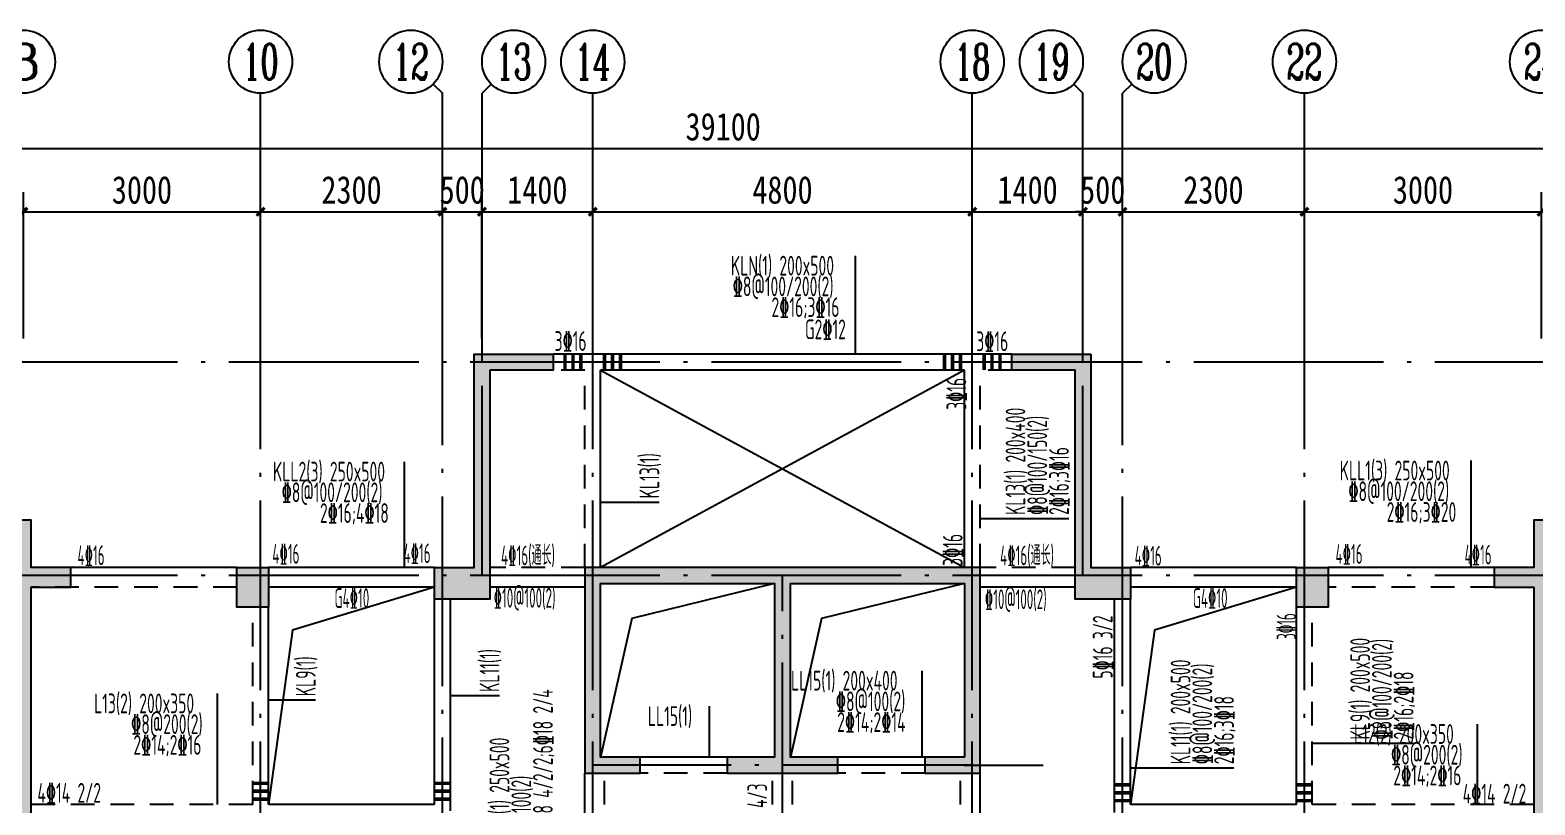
# Model space of a CAD drawing. Extents: x -144902 to 588294, y -160863 to 65494.
# Drawn here: x 333592 to 352622, y -54855 to -45049 of the extents above; entities that cross this region are included whole.
import ezdxf
from ezdxf.enums import TextEntityAlignment as Align

# ---------------------------------------------------------------- set-up
doc = ezdxf.new("R2010")
doc.units = 0
doc.header["$LTSCALE"] = 100
doc.linetypes.add('3', pattern=[5, 3, -2])
doc.linetypes.add('ACAD_ISO04W100', pattern=[30.5, 24, -3, 0.5, -3])
doc.layers.get('0').update_dxf_attribs({"linetype": 'CONTINUOUS'})
doc.layers.get('Defpoints').update_dxf_attribs({"linetype": 'CONTINUOUS'})
for name, color, linetype in [('AXIS', 3, 'CONTINUOUS'), ('AXIS_TEXT', 7, 'CONTINUOUS'), ('DOTE', 253, 'ACAD_ISO04W100'), ('HATCH', 254, 'CONTINUOUS'), ('HIDE_BEAMDIMLOCAL', 7, 'CONTINUOUS'), ('HIDE_BEAMDIMMASS', 2, 'CONTINUOUS'), ('S_BEAMDIMLOCAL', 7, 'CONTINUOUS'), ('S_BEAMDIMMASS', 2, 'CONTINUOUS'), ('梁', 4, 'CONTINUOUS'), ('梁虚线', 134, '3'), ('次梁箍筋', 1, 'CONTINUOUS'), ('砼墙', 3, 'CONTINUOUS'), ('零厚板', 7, 'CONTINUOUS')]:
    doc.layers.add(name, color=color, linetype=linetype)
doc.styles.add('_HZTXT', font='complex.shx', dxfattribs={"width": 0.7, "bigfont": 'tssdchn.shx'})
doc.styles.add('COMPLEX', font='COMPLEX')
doc.styles.add('DIM_FONT', font='SIMHEI.TTF', dxfattribs={"width": 0.8})
doc.styles.get("Standard").update_dxf_attribs({"font": 'tssdeng.shx', "width": 0.7, "bigfont": 'tssdchn.shx'})
doc.dimstyles.new('_TCH_ARCH&&100', dxfattribs={"dimtxt": 350, "dimasz": 100, "dimexe": 250, "dimexo": 300, "dimgap": 100, "dimtad": 1, "dimdec": 0, "dimzin": 0, "dimdsep": 46, "dimtxsty": 'DIM_FONT', "dimblk": 'ARCHTICK', "dimcen": 0.09, "dimclrt": 7, "dimazin": 2, "dimtfac": 1, "dimtdec": 0, "dimtix": 1, "dimtmove": 2, "dimatfit": 3, "dimfxl": 1, "dimtolj": 1, "dimtzin": 0, "dimarcsym": 0})

# ---------------------------------------------------------------- blocks, each defined once
blk = doc.blocks.new('_ArchTick')
at = {"color": 0, "linetype": 'ByBlock', "const_width": 0.4}
blk.add_lwpolyline([(-0.5, -0.5), (0.5, 0.5)], dxfattribs=at)
blk = doc.blocks.new('*D1671')
at = {"layer": 'AXIS', "color": 0, "lineweight": -2}
for p, q in [((30961, 22375), (30961, 24228)), ((33961, 22375), (33961, 24228)), ((30961, 23978), (33961, 23978))]:
    blk.add_line(p, q, dxfattribs=at)
at = {"layer": 'Defpoints', "color": 0}
for p in [(33961, 23978), (30961, 22075), (33961, 22075)]:
    blk.add_point(p, dxfattribs=at)
at = {"layer": 'AXIS', "color": 0, "lineweight": -2, "xscale": 100, "yscale": 100, "zscale": 100, "rotation": 180}
blk.add_blockref('_ArchTick', (30961, 23978), dxfattribs=at)
at = {"layer": 'AXIS', "color": 0, "lineweight": -2, "xscale": 100, "yscale": 100, "zscale": 100}
blk.add_blockref('_ArchTick', (33961, 23978), dxfattribs=at)
at = {"layer": 'AXIS', "color": 7, "insert": (32461, 24253), "char_height": 350, "attachment_point": 5, "style": 'DIM_FONT'}
blk.add_mtext('\\A1;3000', dxfattribs=at)
blk = doc.blocks.new('*D1672')
at = {"layer": 'AXIS', "color": 0, "lineweight": -2}
for p, q in [((28661, 22375), (28661, 24228)), ((30961, 22375), (30961, 24228)), ((28661, 23978), (30961, 23978))]:
    blk.add_line(p, q, dxfattribs=at)
at = {"layer": 'Defpoints', "color": 0}
for p in [(30961, 23978), (28661, 22075), (30961, 22075)]:
    blk.add_point(p, dxfattribs=at)
at = {"layer": 'AXIS', "color": 0, "lineweight": -2, "xscale": 100, "yscale": 100, "zscale": 100, "rotation": 180}
blk.add_blockref('_ArchTick', (28661, 23978), dxfattribs=at)
at = {"layer": 'AXIS', "color": 0, "lineweight": -2, "xscale": 100, "yscale": 100, "zscale": 100}
blk.add_blockref('_ArchTick', (30961, 23978), dxfattribs=at)
at = {"layer": 'AXIS', "color": 7, "insert": (29811, 24253), "char_height": 350, "attachment_point": 5, "style": 'DIM_FONT'}
blk.add_mtext('\\A1;2300', dxfattribs=at)
blk = doc.blocks.new('*D1673')
at = {"layer": 'AXIS', "color": 0, "lineweight": -2}
for p, q in [((28161, 22375), (28161, 24228)), ((28661, 22375), (28661, 24228)), ((28161, 23978), (28061, 23978)), ((28161, 23978), (28661, 23978)), ((28661, 23978), (28761, 23978))]:
    blk.add_line(p, q, dxfattribs=at)
at = {"layer": 'Defpoints', "color": 0}
for p in [(28661, 23978), (28161, 22075), (28661, 22075)]:
    blk.add_point(p, dxfattribs=at)
at = {"layer": 'AXIS', "color": 0, "lineweight": -2, "xscale": 100, "yscale": 100, "zscale": 100}
blk.add_blockref('_ArchTick', (28161, 23978), dxfattribs=at)
at = {"layer": 'AXIS', "color": 0, "lineweight": -2, "xscale": 100, "yscale": 100, "zscale": 100, "rotation": 180}
blk.add_blockref('_ArchTick', (28661, 23978), dxfattribs=at)
at = {"layer": 'AXIS', "color": 7, "insert": (28411, 24253), "char_height": 350, "attachment_point": 5, "style": 'DIM_FONT'}
blk.add_mtext('\\A1;500', dxfattribs=at)
blk = doc.blocks.new('*D1674')
at = {"layer": 'AXIS', "color": 0, "lineweight": -2}
for p, q in [((26761, 22375), (26761, 24228)), ((28161, 22375), (28161, 24228)), ((26761, 23978), (28161, 23978))]:
    blk.add_line(p, q, dxfattribs=at)
at = {"layer": 'Defpoints', "color": 0}
for p in [(28161, 23978), (26761, 22075), (28161, 22075)]:
    blk.add_point(p, dxfattribs=at)
at = {"layer": 'AXIS', "color": 0, "lineweight": -2, "xscale": 100, "yscale": 100, "zscale": 100, "rotation": 180}
blk.add_blockref('_ArchTick', (26761, 23978), dxfattribs=at)
at = {"layer": 'AXIS', "color": 0, "lineweight": -2, "xscale": 100, "yscale": 100, "zscale": 100}
blk.add_blockref('_ArchTick', (28161, 23978), dxfattribs=at)
at = {"layer": 'AXIS', "color": 7, "insert": (27461, 24253), "char_height": 350, "attachment_point": 5, "style": 'DIM_FONT'}
blk.add_mtext('\\A1;1400', dxfattribs=at)
blk = doc.blocks.new('*D1675')
at = {"layer": 'AXIS', "color": 0, "lineweight": -2}
for p, q in [((21961, 22375), (21961, 24228)), ((26761, 22375), (26761, 24228)), ((21961, 23978), (26761, 23978))]:
    blk.add_line(p, q, dxfattribs=at)
at = {"layer": 'Defpoints', "color": 0}
for p in [(26761, 23978), (21961, 22075), (26761, 22075)]:
    blk.add_point(p, dxfattribs=at)
at = {"layer": 'AXIS', "color": 0, "lineweight": -2, "xscale": 100, "yscale": 100, "zscale": 100, "rotation": 180}
blk.add_blockref('_ArchTick', (21961, 23978), dxfattribs=at)
at = {"layer": 'AXIS', "color": 0, "lineweight": -2, "xscale": 100, "yscale": 100, "zscale": 100}
blk.add_blockref('_ArchTick', (26761, 23978), dxfattribs=at)
at = {"layer": 'AXIS', "color": 7, "insert": (24361, 24253), "char_height": 350, "attachment_point": 5, "style": 'DIM_FONT'}
blk.add_mtext('\\A1;4800', dxfattribs=at)
blk = doc.blocks.new('*D1676')
at = {"layer": 'AXIS', "color": 0, "lineweight": -2}
for p, q in [((20561, 22375), (20561, 24228)), ((21961, 22375), (21961, 24228)), ((20561, 23978), (21961, 23978))]:
    blk.add_line(p, q, dxfattribs=at)
at = {"layer": 'Defpoints', "color": 0}
for p in [(21961, 23978), (20561, 22075), (21961, 22075)]:
    blk.add_point(p, dxfattribs=at)
at = {"layer": 'AXIS', "color": 0, "lineweight": -2, "xscale": 100, "yscale": 100, "zscale": 100, "rotation": 180}
blk.add_blockref('_ArchTick', (20561, 23978), dxfattribs=at)
at = {"layer": 'AXIS', "color": 0, "lineweight": -2, "xscale": 100, "yscale": 100, "zscale": 100}
blk.add_blockref('_ArchTick', (21961, 23978), dxfattribs=at)
at = {"layer": 'AXIS', "color": 7, "insert": (21261, 24253), "char_height": 350, "attachment_point": 5, "style": 'DIM_FONT'}
blk.add_mtext('\\A1;1400', dxfattribs=at)
blk = doc.blocks.new('*D1677')
at = {"layer": 'AXIS', "color": 0, "lineweight": -2}
for p, q in [((20061, 22375), (20061, 24228)), ((20561, 22375), (20561, 24228)), ((20061, 23978), (19961, 23978)), ((20061, 23978), (20561, 23978)), ((20561, 23978), (20661, 23978))]:
    blk.add_line(p, q, dxfattribs=at)
at = {"layer": 'Defpoints', "color": 0}
for p in [(20561, 23978), (20061, 22075), (20561, 22075)]:
    blk.add_point(p, dxfattribs=at)
at = {"layer": 'AXIS', "color": 0, "lineweight": -2, "xscale": 100, "yscale": 100, "zscale": 100}
blk.add_blockref('_ArchTick', (20061, 23978), dxfattribs=at)
at = {"layer": 'AXIS', "color": 0, "lineweight": -2, "xscale": 100, "yscale": 100, "zscale": 100, "rotation": 180}
blk.add_blockref('_ArchTick', (20561, 23978), dxfattribs=at)
at = {"layer": 'AXIS', "color": 7, "insert": (20311, 24253), "char_height": 350, "attachment_point": 5, "style": 'DIM_FONT'}
blk.add_mtext('\\A1;500', dxfattribs=at)
blk = doc.blocks.new('*D1678')
at = {"layer": 'AXIS', "color": 0, "lineweight": -2}
for p, q in [((17761, 22375), (17761, 24228)), ((20061, 22375), (20061, 24228)), ((17761, 23978), (20061, 23978))]:
    blk.add_line(p, q, dxfattribs=at)
at = {"layer": 'Defpoints', "color": 0}
for p in [(20061, 23978), (17761, 22075), (20061, 22075)]:
    blk.add_point(p, dxfattribs=at)
at = {"layer": 'AXIS', "color": 0, "lineweight": -2, "xscale": 100, "yscale": 100, "zscale": 100, "rotation": 180}
blk.add_blockref('_ArchTick', (17761, 23978), dxfattribs=at)
at = {"layer": 'AXIS', "color": 0, "lineweight": -2, "xscale": 100, "yscale": 100, "zscale": 100}
blk.add_blockref('_ArchTick', (20061, 23978), dxfattribs=at)
at = {"layer": 'AXIS', "color": 7, "insert": (18911, 24253), "char_height": 350, "attachment_point": 5, "style": 'DIM_FONT'}
blk.add_mtext('\\A1;2300', dxfattribs=at)
blk = doc.blocks.new('*D1679')
at = {"layer": 'AXIS', "color": 0, "lineweight": -2}
for p, q in [((14761, 22375), (14761, 24228)), ((17761, 22375), (17761, 24228)), ((14761, 23978), (17761, 23978))]:
    blk.add_line(p, q, dxfattribs=at)
at = {"layer": 'Defpoints', "color": 0}
for p in [(17761, 23978), (14761, 22075), (17761, 22075)]:
    blk.add_point(p, dxfattribs=at)
at = {"layer": 'AXIS', "color": 0, "lineweight": -2, "xscale": 100, "yscale": 100, "zscale": 100, "rotation": 180}
blk.add_blockref('_ArchTick', (14761, 23978), dxfattribs=at)
at = {"layer": 'AXIS', "color": 0, "lineweight": -2, "xscale": 100, "yscale": 100, "zscale": 100}
blk.add_blockref('_ArchTick', (17761, 23978), dxfattribs=at)
at = {"layer": 'AXIS', "color": 7, "insert": (16261, 24253), "char_height": 350, "attachment_point": 5, "style": 'DIM_FONT'}
blk.add_mtext('\\A1;3000', dxfattribs=at)
blk = doc.blocks.new('*D1686')
at = {"layer": 'AXIS', "color": 0, "lineweight": -2}
for p, q in [((4061, 22375), (4061, 25028)), ((43161, 22375), (43161, 25028)), ((4061, 24778), (43161, 24778))]:
    blk.add_line(p, q, dxfattribs=at)
at = {"layer": 'Defpoints', "color": 0}
for p in [(43161, 24778), (4061, 22075), (43161, 22075)]:
    blk.add_point(p, dxfattribs=at)
at = {"layer": 'AXIS', "color": 0, "lineweight": -2, "xscale": 100, "yscale": 100, "zscale": 100, "rotation": 180}
blk.add_blockref('_ArchTick', (4061, 24778), dxfattribs=at)
at = {"layer": 'AXIS', "color": 0, "lineweight": -2, "xscale": 100, "yscale": 100, "zscale": 100}
blk.add_blockref('_ArchTick', (43161, 24778), dxfattribs=at)
at = {"layer": 'AXIS', "color": 7, "insert": (23611, 25053), "char_height": 350, "attachment_point": 5, "style": 'DIM_FONT'}
blk.add_mtext('\\A1;39100', dxfattribs=at)
blk = doc.blocks.new('_AXISO')
blk.add_circle((0, 0), 0.5)
at = {"layer": 'AXIS_TEXT', "style": 'COMPLEX', "width": 1.041667}
blk.add_attdef('A', text='', height=0.56, dxfattribs=at).set_placement((-0.25, -0.28), (0.25, -0.28), align=Align.FIT)
blk = doc.blocks.new('2012122621245179')
at = {"layer": 'HATCH'}
for points in [[(20661.4, 21975), (20661.4, 19075), (19961.4, 19075), (19961.4, 19475), (20461.4, 19475), (20461.4, 22175), (21461.4, 22175), (21461.4, 21975)], [(28261.4, 22175), (28261.4, 19475), (28761.4, 19475), (28761.4, 19075), (28061.4, 19075), (28061.4, 21975), (27261.4, 21975), (27261.4, 22175)], [(14111.4, 20075.2), (14111.4, 19875.2), (14611.4, 19875.2), (14611.4, 16275), (14861.4, 16275), (14861.4, 19225), (15361.4, 19225), (15361.4, 19475), (14861.4, 19475), (14861.4, 20075.2)], [(34661.4, 20075), (33861.4, 20075), (33861.4, 19475), (33361.4, 19475), (33361.4, 19225), (33861.4, 19225), (33861.4, 16275), (34111.4, 16275), (34111.4, 19875), (34661.4, 19875)], [(17461.4, 19475), (17861.4, 19475), (17861.4, 18975), (17461.4, 18975)], [(26661.4, 17075), (26161.4, 17075), (26161.4, 16875), (26861.4, 16875), (26861.4, 19475), (21861.4, 19475), (21861.4, 16875), (22561.4, 16875), (22561.4, 17075), (22061.4, 17075), (22061.4, 19275), (24261.4, 19275), (24261.4, 17075), (23661.3, 17075), (23661.3, 16875), (25061.4, 16875), (25061.4, 17075), (24461.4, 17075), (24461.4, 19275), (26661.4, 19275)], [(30861.4, 19475), (31261.4, 19475), (31261.4, 18975), (30861.4, 18975)]]:
    blk.add_hatch(color=256, dxfattribs=at).paths.add_polyline_path(points)
at = {"layer": 'AXIS'}
for p, q in [((19944.2, 25594.8, 0), (20061.4, 25477.6, 0)), ((20678.5, 25594.8, 0), (20561.4, 25477.6, 0)), ((28044.2, 25594.8, 0), (28161.4, 25477.6, 0)), ((28778.5, 25594.8, 0), (28661.4, 25477.6, 0)), ((17761.4, 22075, 0), (17761.4, 25477.6, 0)), ((20061.4, 22075, 0), (20061.4, 25477.6, 0)), ((20561.4, 22075, 0), (20561.4, 25477.6, 0)), ((21961.4, 22075, 0), (21961.4, 25477.6, 0)), ((26761.4, 22075, 0), (26761.4, 25477.6, 0)), ((28161.4, 22075, 0), (28161.4, 25477.6, 0)), ((28661.4, 22075, 0), (28661.4, 25477.6, 0)), ((30961.4, 22075, 0), (30961.4, 25477.6, 0)), ((26658.9, 16975, 0), (27658.9, 16975, 0))]:
    blk.add_line(p, q, dxfattribs=at)
at = {"layer": 'DOTE'}
for p, q in [((17761.4, 14875, 0), (17761.4, 23075, 0)), ((20061.4, 11875, 0), (20061.4, 23075, 0)), ((20561.4, 19375, 0), (20561.4, 23075, 0)), ((21961.4, 14875, 0), (21961.4, 23075, 0)), ((26761.4, 14875, 0), (26761.4, 23075, 0)), ((28161.4, 19375, 0), (28161.4, 23075, 0)), ((28661.4, 11875, 0), (28661.4, 23075, 0)), ((30961.4, 14875, 0), (30961.4, 23075, 0)), ((44161.4, 22075, 0), (3061.4, 22075, 0)), ((44161.4, 19375, 0), (8661.4, 19375, 0)), ((24361.4, 3675, 0), (24361.4, 19375, 0)), ((26761.4, 16975, 0), (21961.4, 16975, 0))]:
    blk.add_line(p, q, dxfattribs=at)
at = {"layer": '梁'}
for p, q in [((21961.4, 22175), (21461.4, 22175)), ((26761.4, 22175), (21961.4, 22175)), ((27261.4, 22175), (26761.4, 22175)), ((22061.4, 19475), (22061.4, 21975)), ((26661.4, 21975), (22061.4, 21975)), ((26661.4, 19475), (26661.4, 21975)), ((17461.4, 19475), (14861.4, 19475)), ((19961.4, 19475), (17861.4, 19475)), ((30861.4, 19475), (28761.4, 19475)), ((33361.4, 19475), (31261.4, 19475)), ((19961.4, 19225), (17861.4, 19225)), ((21861.4, 19225), (20661.4, 19225)), ((28061.4, 19225), (26861.4, 19225)), ((30861.4, 19225), (28761.4, 19225)), ((19961.4, 16475), (19961.4, 19075)), ((20161.4, 16395), (20161.4, 19075)), ((28561.4, 16375), (28561.4, 19075)), ((28761.4, 16475), (28761.4, 19075)), ((17861.4, 16475), (17861.4, 18975)), ((30861.4, 16475), (30861.4, 18975)), ((23661.3, 17075), (22561.4, 17075)), ((26161.4, 17075), (25061.4, 17075)), ((21861.4, 14975), (21861.4, 16875)), ((26861.4, 14975), (26861.4, 16875)), ((19961.4, 16475), (17861.4, 16475)), ((30861.4, 16475), (28761.4, 16475))]:
    blk.add_line(p, q, dxfattribs=at)
at = {"layer": '梁虚线'}
for p, q in [((21861.4, 21975), (21461.4, 21975)), ((21861.4, 19475), (21861.4, 21975)), ((26861.4, 19475), (26861.4, 21975)), ((27261.4, 21975), (26861.4, 21975)), ((21861.4, 19475), (20661.4, 19475)), ((28061.4, 19475), (26861.4, 19475)), ((17461.4, 19225), (14861.4, 19225)), ((33361.4, 19225), (31261.4, 19225)), ((17661.4, 16475), (17661.4, 18975)), ((31061.4, 16475), (31061.4, 18975)), ((22111.4, 14975), (22111.4, 16875)), ((23661.3, 16875), (22561.4, 16875)), ((24236.4, 14975), (24236.4, 16875)), ((24486.4, 14975), (24486.4, 16875)), ((26161.4, 16875), (25061.4, 16875)), ((26611.4, 14975), (26611.4, 16875)), ((17661.4, 16475), (14861.4, 16475)), ((33861.4, 16475), (31061.4, 16475))]:
    blk.add_line(p, q, dxfattribs=at)
at = {"layer": '砼墙'}
for points in [[(20661.4, 21975), (20661.4, 19075), (19961.4, 19075), (19961.4, 19475), (20461.4, 19475), (20461.4, 22175), (21461.4, 22175), (21461.4, 21975)], [(28261.4, 22175), (28261.4, 19475), (28761.4, 19475), (28761.4, 19075), (28061.4, 19075), (28061.4, 21975), (27261.4, 21975), (27261.4, 22175)], [(14111.4, 20075.2), (14111.4, 19875.2), (14611.4, 19875.2), (14611.4, 16275), (14861.4, 16275), (14861.4, 19225), (15361.4, 19225), (15361.4, 19475), (14861.4, 19475), (14861.4, 20075.2)], [(34661.4, 20075), (33861.4, 20075), (33861.4, 19475), (33361.4, 19475), (33361.4, 19225), (33861.4, 19225), (33861.4, 16275), (34111.4, 16275), (34111.4, 19875), (34661.4, 19875)], [(17461.4, 19475), (17861.4, 19475), (17861.4, 18975), (17461.4, 18975)], [(26661.4, 17075), (26161.4, 17075), (26161.4, 16875), (26861.4, 16875), (26861.4, 19475), (21861.4, 19475), (21861.4, 16875), (22561.4, 16875), (22561.4, 17075), (22061.4, 17075), (22061.4, 19275), (24261.4, 19275), (24261.4, 17075), (23661.3, 17075), (23661.3, 16875), (25061.4, 16875), (25061.4, 17075), (24461.4, 17075), (24461.4, 19275), (26661.4, 19275)], [(30861.4, 19475), (31261.4, 19475), (31261.4, 18975), (30861.4, 18975)]]:
    blk.add_lwpolyline(points, close=True, dxfattribs=at)
at = {"layer": '零厚板'}
for p, q in [((26661.4, 21975), (22061.4, 19475)), ((22061.4, 21975), (26661.4, 19475))]:
    blk.add_line(p, q, dxfattribs=at)
for points in [[(19961.4, 19225), (18164.4, 18682.9), (17861.4, 16475)], [(24261.4, 19275), (22455.1, 18829.2), (22061.4, 17075)], [(26661.4, 19275), (24855.1, 18829.2), (24461.4, 17075)], [(30861.4, 19225), (29064.4, 18682.9), (28761.4, 16475)]]:
    blk.add_lwpolyline(points, dxfattribs=at)
at = {"layer": 'AXIS'}
ref = blk.add_blockref('_AXISO', (14761.4, 25877.6, 0), dxfattribs=dict(at, xscale=800, yscale=800, zscale=800))
ref.add_attrib('A', '8', dxfattribs={"layer": 'AXIS_TEXT', "height": 452.5, "style": '_HZTXT', "width": 1.5}).set_placement((14535.1, 25651.4, 0), (14987.6, 25651.4, 0), align=Align.FIT)
ref = blk.add_blockref('_AXISO', (17761.4, 25877.6, 0), dxfattribs=dict(at, xscale=800, yscale=800, zscale=800))
ref.add_attrib('A', '10', dxfattribs={"layer": 'AXIS_TEXT', "height": 452.55, "style": '_HZTXT', "width": 0.724138}).set_placement((17535.1, 25651.4, 0), (17987.6, 25651.4, 0), align=Align.FIT)
ref = blk.add_blockref('_AXISO', (19661.4, 25877.6, 0), dxfattribs=dict(at, xscale=800, yscale=800, zscale=800))
ref.add_attrib('A', '12', dxfattribs={"layer": 'AXIS_TEXT', "height": 452.55, "style": '_HZTXT', "width": 0.724138}).set_placement((19435.1, 25651.4, 0), (19887.6, 25651.4, 0), align=Align.FIT)
ref = blk.add_blockref('_AXISO', (20961.4, 25877.6, 0), dxfattribs=dict(at, xscale=800, yscale=800, zscale=800))
ref.add_attrib('A', '13', dxfattribs={"layer": 'AXIS_TEXT', "height": 452.55, "style": '_HZTXT', "width": 0.724138}).set_placement((20735.1, 25651.4, 0), (21187.6, 25651.4, 0), align=Align.FIT)
ref = blk.add_blockref('_AXISO', (21961.4, 25877.6, 0), dxfattribs=dict(at, xscale=800, yscale=800, zscale=800))
ref.add_attrib('A', '14', dxfattribs={"layer": 'AXIS_TEXT', "height": 452.55, "style": '_HZTXT', "width": 0.677419}).set_placement((21735.1, 25651.4, 0), (22187.6, 25651.4, 0), align=Align.FIT)
ref = blk.add_blockref('_AXISO', (26761.4, 25877.6, 0), dxfattribs=dict(at, xscale=800, yscale=800, zscale=800))
ref.add_attrib('A', '18', dxfattribs={"layer": 'AXIS_TEXT', "height": 452.55, "style": '_HZTXT', "width": 0.724138}).set_placement((26535.1, 25651.4, 0), (26987.6, 25651.4, 0), align=Align.FIT)
ref = blk.add_blockref('_AXISO', (27761.4, 25877.6, 0), dxfattribs=dict(at, xscale=800, yscale=800, zscale=800))
ref.add_attrib('A', '19', dxfattribs={"layer": 'AXIS_TEXT', "height": 452.55, "style": '_HZTXT', "width": 0.724138}).set_placement((27535.1, 25651.4, 0), (27987.6, 25651.4, 0), align=Align.FIT)
ref = blk.add_blockref('_AXISO', (29061.4, 25877.6, 0), dxfattribs=dict(at, xscale=800, yscale=800, zscale=800))
ref.add_attrib('A', '20', dxfattribs={"layer": 'AXIS_TEXT', "height": 452.55, "style": '_HZTXT', "width": 0.617647}).set_placement((28835.1, 25651.4, 0), (29287.6, 25651.4, 0), align=Align.FIT)
ref = blk.add_blockref('_AXISO', (30961.4, 25877.6, 0), dxfattribs=dict(at, xscale=800, yscale=800, zscale=800))
ref.add_attrib('A', '22', dxfattribs={"layer": 'AXIS_TEXT', "height": 452.55, "style": '_HZTXT', "width": 0.617647}).set_placement((30735.1, 25651.4, 0), (31187.6, 25651.4, 0), align=Align.FIT)
ref = blk.add_blockref('_AXISO', (33961.4, 25877.6, 0), dxfattribs=dict(at, xscale=800, yscale=800, zscale=800))
ref.add_attrib('A', '24', dxfattribs={"layer": 'AXIS_TEXT', "height": 452.55, "style": '_HZTXT', "width": 0.583333}).set_placement((33735.1, 25651.4, 0), (34187.6, 25651.4, 0), align=Align.FIT)
for p1, p2, distance, picture, middle in [((4061.4, 22075, 0), (43161.4, 22075, 0), 2702.6, '*D1686', (23611.4, 25052.6, 0)), ((14761.4, 22075, 0), (17761.4, 22075, 0), 1902.6, '*D1679', (16261.4, 24252.6, 0)), ((17761.4, 22075, 0), (20061.4, 22075, 0), 1902.6, '*D1678', (18911.4, 24252.6, 0)), ((20061.4, 22075, 0), (20561.4, 22075, 0), 1902.6, '*D1677', (20311.4, 24252.6, 0)), ((20561.4, 22075, 0), (21961.4, 22075, 0), 1902.6, '*D1676', (21261.4, 24252.6, 0)), ((21961.4, 22075, 0), (26761.4, 22075, 0), 1902.6, '*D1675', (24361.4, 24252.6, 0)), ((26761.4, 22075, 0), (28161.4, 22075, 0), 1902.6, '*D1674', (27461.4, 24252.6, 0)), ((28161.4, 22075, 0), (28661.4, 22075, 0), 1902.6, '*D1673', (28411.4, 24252.6, 0)), ((28661.4, 22075, 0), (30961.4, 22075, 0), 1902.6, '*D1672', (29811.4, 24252.6, 0)), ((30961.4, 22075, 0), (33961.4, 22075, 0), 1902.6, '*D1671', (32461.4, 24252.6, 0))]:
    dim = blk.add_aligned_dim(p1=p1, p2=p2, distance=distance, dimstyle='_TCH_ARCH&&100', dxfattribs=at)
    dim.commit()
    dim.dimension.update_dxf_attribs({"geometry": picture, "text_midpoint": middle})

msp = doc.modelspace()

# ---------------------------------------------------------------- linework, layer by layer
at = {"layer": 'HIDE_BEAMDIMMASS'}
for p, q in [((341548.521, -51025.814), (340807.374, -51025.814)), ((346729.033, -51235.634), (345607.374, -51235.634)), ((337203.19, -53530.091), (336607.374, -53530.091)), ((339527.458, -53475.211), (338907.374, -53475.211)), ((351087.307, -54077.97), (349807.374, -54077.97)), ((348816.208, -54390.677), (347507.374, -54390.677))]:
    msp.add_line(p, q, dxfattribs=at)
at = {"layer": 'S_BEAMDIMMASS'}
for p, q in [((344027.806, -47905.417), (344027.806, -49151.419)), ((338323.407, -50511.332), (338323.407, -51851.408)), ((351813.303, -50497.979), (351813.303, -51851.408)), ((344870.594, -53157.194), (344870.594, -54251.409)), ((335958.528, -53445.157), (335958.528, -54851.419)), ((342181.553, -53606.548), (342181.553, -54251.409)), ((351891.349, -53832.491), (351891.349, -54851.419))]:
    msp.add_line(p, q, dxfattribs=at)
at = {"layer": '次梁箍筋', "const_width": 44.9}
for points in [[(340357.374, -49151.419), (340357.374, -49351.419)], [(340457.374, -49151.419), (340457.374, -49351.419)], [(340557.374, -49151.419), (340557.374, -49351.419)], [(340857.374, -49151.419), (340857.374, -49351.419)], [(340957.374, -49151.419), (340957.374, -49351.419)], [(341057.374, -49151.419), (341057.374, -49351.419)], [(345157.374, -49151.419), (345157.374, -49351.419)], [(345257.374, -49151.419), (345257.374, -49351.419)], [(345357.374, -49151.419), (345357.374, -49351.419)], [(345657.374, -49151.419), (345657.374, -49351.419)], [(345757.374, -49151.419), (345757.374, -49351.419)], [(345857.374, -49151.419), (345857.374, -49351.419)], [(336607.374, -54581.409), (336407.374, -54581.409)], [(338907.374, -54581.419), (338707.374, -54581.419)], [(347507.374, -54601.419), (347307.374, -54601.419)], [(349807.374, -54601.419), (349607.374, -54601.419)], [(336607.374, -54681.409), (336407.374, -54681.409)], [(336607.374, -54781.409), (336407.374, -54781.409)], [(338907.374, -54681.419), (338707.374, -54681.419)], [(338907.374, -54781.419), (338707.374, -54781.419)], [(347507.374, -54701.419), (347307.374, -54701.419)], [(347507.374, -54801.419), (347307.374, -54801.419)], [(349807.374, -54701.419), (349607.374, -54701.419)], [(349807.374, -54801.419), (349607.374, -54801.419)]]:
    msp.add_lwpolyline(points, dxfattribs=at)

# ---------------------------------------------------------------- block references
at = {"layer": 'AXIS'}
msp.add_blockref('2012122621245179', (318746.016, -71326.419), dxfattribs=at)

# ---------------------------------------------------------------- texts
at = {"layer": 'HIDE_BEAMDIMLOCAL'}
for s, width, p in [('3%%13216 ', 0.6, (345431.742, -49854.13)), ('3%%13216 ', 0.6, (345385.685, -51829.431)), ('5%%13216 3/2', 0.6, (347281.599, -53256.62)), ('3%%13216 ', 0.5, (349605.737, -52766.335)), ('7%%13220 4/3', 0.6, (342912.377, -55410.069))]:
    msp.add_text(s, height=250, rotation=90, dxfattribs=dict(at, width=width)).set_placement(p)
at = {"layer": 'HIDE_BEAMDIMMASS', "width": 0.6}
for s, p in [('KL13(1) 200x400', (346179.033, -51185.634)), ('%%1328@100/150(2)', (346454.033, -51185.634)), ('KL13(1) ', (341548.521, -50975.813)), ('2%%13216;3%%13216', (346729.033, -51185.634)), ('KL11(1) ', (339527.458, -53425.21)), ('KL9(1) 200x500', (350537.307, -54027.97)), ('%%1328@100/200(2)', (350812.307, -54027.97)), ('KL9(1) ', (337203.19, -53480.09)), ('KL11(1) 200x500', (348266.208, -54340.677)), ('%%1328@100/200(2)', (348541.208, -54340.677)), ('2%%13216;2%%13218', (351087.307, -54027.97)), (' 8%%13218 4/2/2;6%%13218 2/4', (340203.038, -55363.858)), ('2%%13216;3%%13218', (348816.208, -54340.677)), ('KL17(1) 250x500', (339653.038, -55363.858)), ('%%1328@100(2)', (339928.038, -55363.858))]:
    msp.add_text(s, height=250, rotation=90, dxfattribs=at).set_placement(p)
at = {"layer": 'S_BEAMDIMLOCAL'}
for s, width, p in [('3%%13216', 0.6, (340225.336, -49109.355)), ('3%%13216', 0.6, (345557.946, -49112.782)), ('4%%13216', 0.5, (334191.327, -51820.139)), ('4%%13216', 0.5, (336655.715, -51802.593, 0)), ('4%%13216', 0.5, (338314.832, -51795.602)), ('4%%13216(通长)', 0.5, (339548.025, -51821.953)), ('4%%13216(通长)', 0.5, (345859.031, -51821.953)), ('4%%13216', 0.5, (350100.502, -51804.278)), ('4%%13216', 0.5, (351732.804, -51811.981)), ('4%%13216', 0.5, (347560.392, -51826.218)), ('G4%%13210', 0.5, (337442.197, -52362.812)), ('%%13210@100(2)', 0.5, (339453.709, -52359.178)), ('%%13210@100(2)', 0.5, (345665.327, -52377.695)), ('G4%%13210', 0.5, (348296.589, -52362.812)), ('4%%13214 2/2', 0.6, (333684.709, -54827.303)), ('4%%13214 2/2', 0.6, (351709.112, -54837.369))]:
    msp.add_text(s, height=250, dxfattribs=dict(at, width=width)).set_placement(p)
at = {"layer": 'S_BEAMDIMMASS', "width": 0.6}
for s, p in [('KLN(1) 200x500', (342454.138, -48155.417)), ('%%1328@100/200(2)', (342477.806, -48417.917)), ('2%%13216;3%%13216', (342968.19, -48680.417)), ('G2%%13212', (343391.957, -48961.162)), ('KLL2(3) 250x500', (336663.2, -50761.332)), ('KLL1(3) 250x500', (350153.097, -50747.979)), ('%%1328@100/200(2)', (336773.406, -51023.832)), ('%%1328@100/200(2)', (350263.303, -51010.479)), ('2%%13216;4%%13218', (337258.021, -51286.332)), ('2%%13216;3%%13220', (350747.918, -51272.979)), ('LL15(1) 200x400', (343216.157, -53407.194)), ('L13(2) 200x350', (334402.167, -53695.157)), ('%%1328@100(2)', (343782.132, -53669.694)), ('LL15(1) ', (341404.629, -53856.548)), ('%%1328@200(2)', (334870.065, -53957.657)), ('2%%13214;2%%13214', (343799.44, -53932.194)), ('L12(2) 200x350', (350334.989, -54082.491)), ('2%%13214;2%%13216', (334898.912, -54220.157)), ('%%1328@200(2)', (350802.887, -54344.991)), ('2%%13214;2%%13216', (350831.733, -54607.491))]:
    msp.add_text(s, height=250, dxfattribs=at).set_placement(p)

doc.saveas('drawing.dxf')
